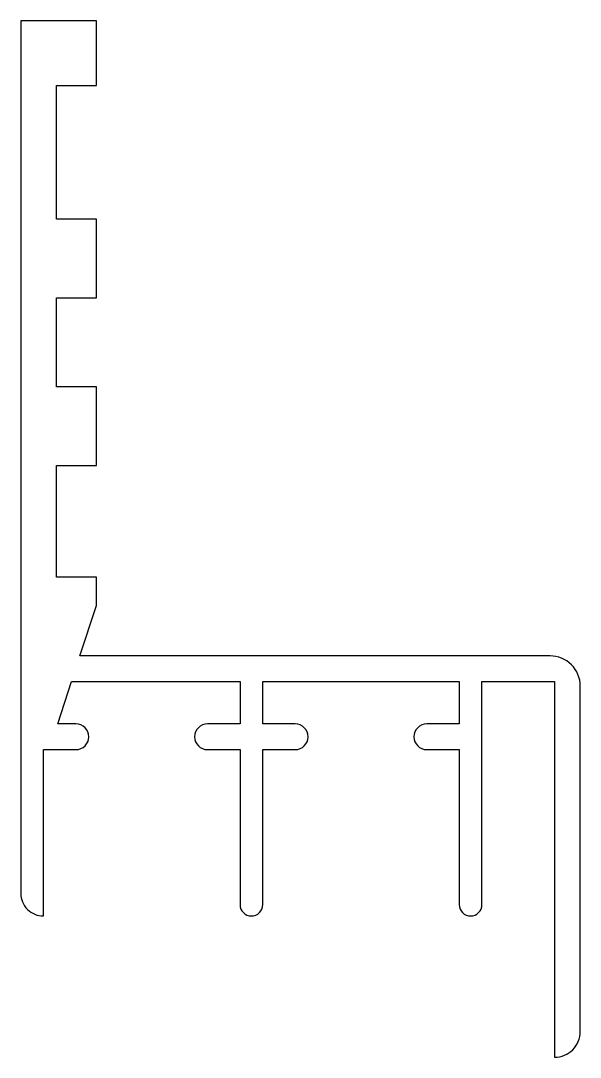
# Model space of a CAD drawing. Extents: x 489.9 to 526.9, y 754.3 to 822.9.
import ezdxf

# ---------------------------------------------------------------- set-up
doc = ezdxf.new("R2010")
doc.units = 0
doc.layers.get('0').update_dxf_attribs({"linetype": 'CONTINUOUS'})

msp = doc.modelspace()

# ---------------------------------------------------------------- linework, layer by layer
at = {"color": 7}
msp.add_lwpolyline([(525.171, 754.332, 0.414214), (526.871, 756.032), (526.871, 778.875, 0.414214), (524.871, 780.875), (493.789, 780.875), (494.871, 784.212), (494.871, 786.087), (492.231, 786.087), (492.231, 793.459), (494.871, 793.459), (494.871, 798.658), (492.231, 798.658), (492.231, 804.552), (494.871, 804.552), (494.871, 805.875), (494.871, 809.75), (492.231, 809.75), (492.231, 818.601), (494.871, 818.601), (494.871, 822.875), (489.871, 822.875), (489.871, 805.875), (489.871, 765.175, 0.414214), (491.371, 763.675), (491.371, 774.675), (493.521, 774.675, 1), (493.521, 776.375), (492.33, 776.375), (493.238, 779.175), (504.371, 779.175), (504.371, 776.375), (502.221, 776.375, 1), (502.221, 774.675), (504.371, 774.675), (504.371, 764.425, 1), (505.871, 764.425), (505.871, 774.675), (508.021, 774.675, 1), (508.021, 776.375), (505.871, 776.375), (505.871, 779.175), (518.871, 779.175), (518.871, 776.375), (516.721, 776.375, 1), (516.721, 774.675), (518.871, 774.675), (518.871, 764.425, 1), (520.371, 764.425), (520.371, 779.175), (525.171, 779.175), (525.171, 754.332)], format="xyb", dxfattribs=at)

doc.saveas('drawing.dxf')
